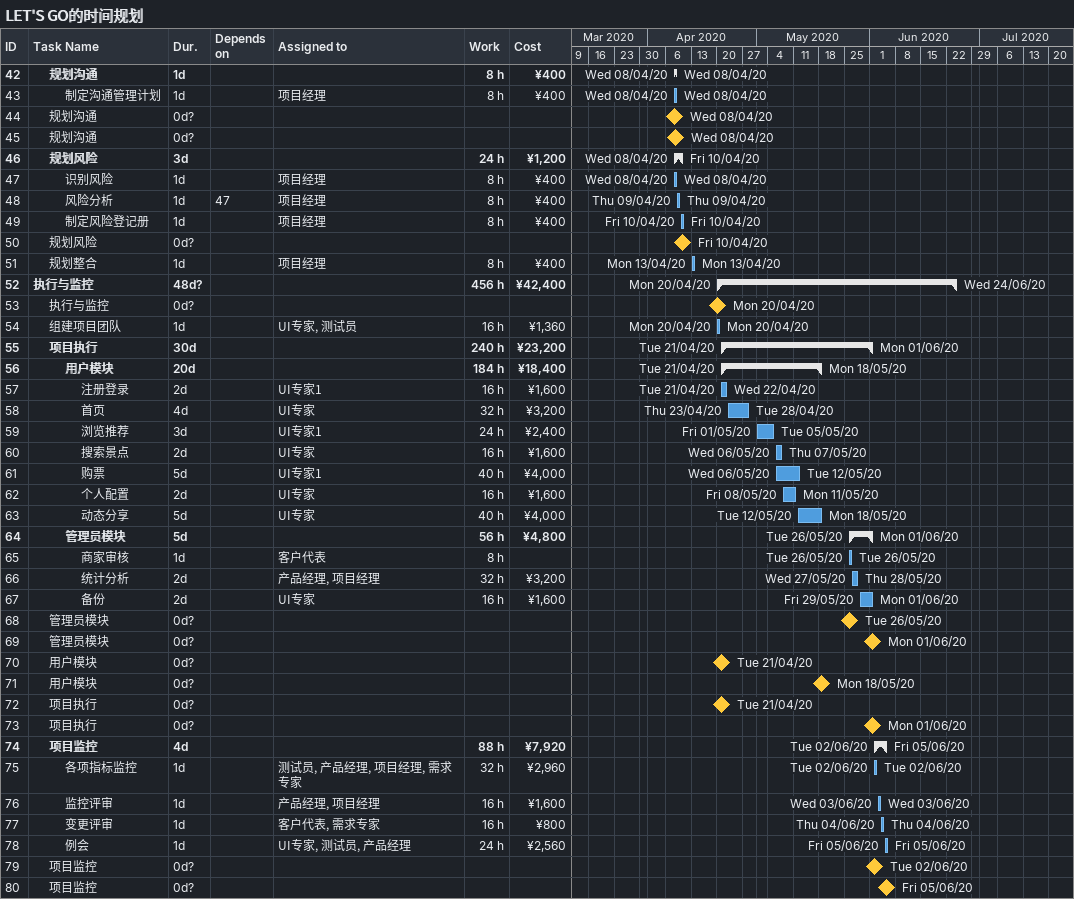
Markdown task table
LET'S GO的时间规划

| ID | Level | Task | Duration | Start | Finish | Predecessors | Resources | Work (h) | Cost (¥) |
|---|---|---|---|---|---|---|---|---|---|
| 42 | 2 | **规划沟通** | 1d | 2020-04-08 | 2020-04-08 |  |  | 8 | 400 |
| 43 | 3 | 制定沟通管理计划 | 1d | 2020-04-08 | 2020-04-08 |  | 项目经理 | 8 | 400 |
| 44 | 2 | 规划沟通 | 0d? | 2020-04-08 | 2020-04-08 |  |  |  |  |
| 45 | 2 | 规划沟通 | 0d? | 2020-04-08 | 2020-04-08 |  |  |  |  |
| 46 | 2 | **规划风险** | 3d | 2020-04-08 | 2020-04-10 |  |  | 24 | 1200 |
| 47 | 3 | 识别风险 | 1d | 2020-04-08 | 2020-04-08 |  | 项目经理 | 8 | 400 |
| 48 | 3 | 风险分析 | 1d | 2020-04-09 | 2020-04-09 | 47 | 项目经理 | 8 | 400 |
| 49 | 3 | 制定风险登记册 | 1d | 2020-04-10 | 2020-04-10 |  | 项目经理 | 8 | 400 |
| 50 | 2 | 规划风险 | 0d? | 2020-04-10 | 2020-04-10 |  |  |  |  |
| 51 | 2 | 规划整合 | 1d | 2020-04-13 | 2020-04-13 |  | 项目经理 | 8 | 400 |
| 52 | 1 | **执行与监控** | 48d? | 2020-04-20 | 2020-06-24 |  |  | 456 | 42400 |
| 53 | 2 | 执行与监控 | 0d? | 2020-04-20 | 2020-04-20 |  |  |  |  |
| 54 | 2 | 组建项目团队 | 1d | 2020-04-20 | 2020-04-20 |  | UI专家, 测试员 | 16 | 1360 |
| 55 | 2 | **项目执行** | 30d | 2020-04-21 | 2020-06-01 |  |  | 240 | 23200 |
| 56 | 3 | **用户模块** | 20d | 2020-04-21 | 2020-05-18 |  |  | 184 | 18400 |
| 57 | 4 | 注册登录 | 2d | 2020-04-21 | 2020-04-22 |  | UI专家1 | 16 | 1600 |
| 58 | 4 | 首页 | 4d | 2020-04-23 | 2020-04-28 |  | UI专家 | 32 | 3200 |
| 59 | 4 | 浏览推荐 | 3d | 2020-05-01 | 2020-05-05 |  | UI专家1 | 24 | 2400 |
| 60 | 4 | 搜索景点 | 2d | 2020-05-06 | 2020-05-07 |  | UI专家 | 16 | 1600 |
| 61 | 4 | 购票 | 5d | 2020-05-06 | 2020-05-12 |  | UI专家1 | 40 | 4000 |
| 62 | 4 | 个人配置 | 2d | 2020-05-08 | 2020-05-11 |  | UI专家 | 16 | 1600 |
| 63 | 4 | 动态分享 | 5d | 2020-05-12 | 2020-05-18 |  | UI专家 | 40 | 4000 |
| 64 | 3 | **管理员模块** | 5d | 2020-05-26 | 2020-06-01 |  |  | 56 | 4800 |
| 65 | 4 | 商家审核 | 1d | 2020-05-26 | 2020-05-26 |  | 客户代表 | 8 |  |
| 66 | 4 | 统计分析 | 2d | 2020-05-27 | 2020-05-28 |  | 产品经理, 项目经理 | 32 | 3200 |
| 67 | 4 | 备份 | 2d | 2020-05-29 | 2020-06-01 |  | UI专家 | 16 | 1600 |
| 68 | 2 | 管理员模块 | 0d? | 2020-05-26 | 2020-05-26 |  |  |  |  |
| 69 | 2 | 管理员模块 | 0d? | 2020-06-01 | 2020-06-01 |  |  |  |  |
| 70 | 2 | 用户模块 | 0d? | 2020-04-21 | 2020-04-21 |  |  |  |  |
| 71 | 2 | 用户模块 | 0d? | 2020-05-18 | 2020-05-18 |  |  |  |  |
| 72 | 2 | 项目执行 | 0d? | 2020-04-21 | 2020-04-21 |  |  |  |  |
| 73 | 2 | 项目执行 | 0d? | 2020-06-01 | 2020-06-01 |  |  |  |  |
| 74 | 2 | **项目监控** | 4d | 2020-06-02 | 2020-06-05 |  |  | 88 | 7920 |
| 75 | 3 | 各项指标监控 | 1d | 2020-06-02 | 2020-06-02 |  | 测试员, 产品经理, 项目经理, 需求专家 | 32 | 2960 |
| 76 | 3 | 监控评审 | 1d | 2020-06-03 | 2020-06-03 |  | 产品经理, 项目经理 | 16 | 1600 |
| 77 | 3 | 变更评审 | 1d | 2020-06-04 | 2020-06-04 |  | 客户代表, 需求专家 | 16 | 800 |
| 78 | 3 | 例会 | 1d | 2020-06-05 | 2020-06-05 |  | UI专家, 测试员, 产品经理 | 24 | 2560 |
| 79 | 2 | 项目监控 | 0d? | 2020-06-02 | 2020-06-02 |  |  |  |  |
| 80 | 2 | 项目监控 | 0d? | 2020-06-05 | 2020-06-05 |  |  |  |  |
